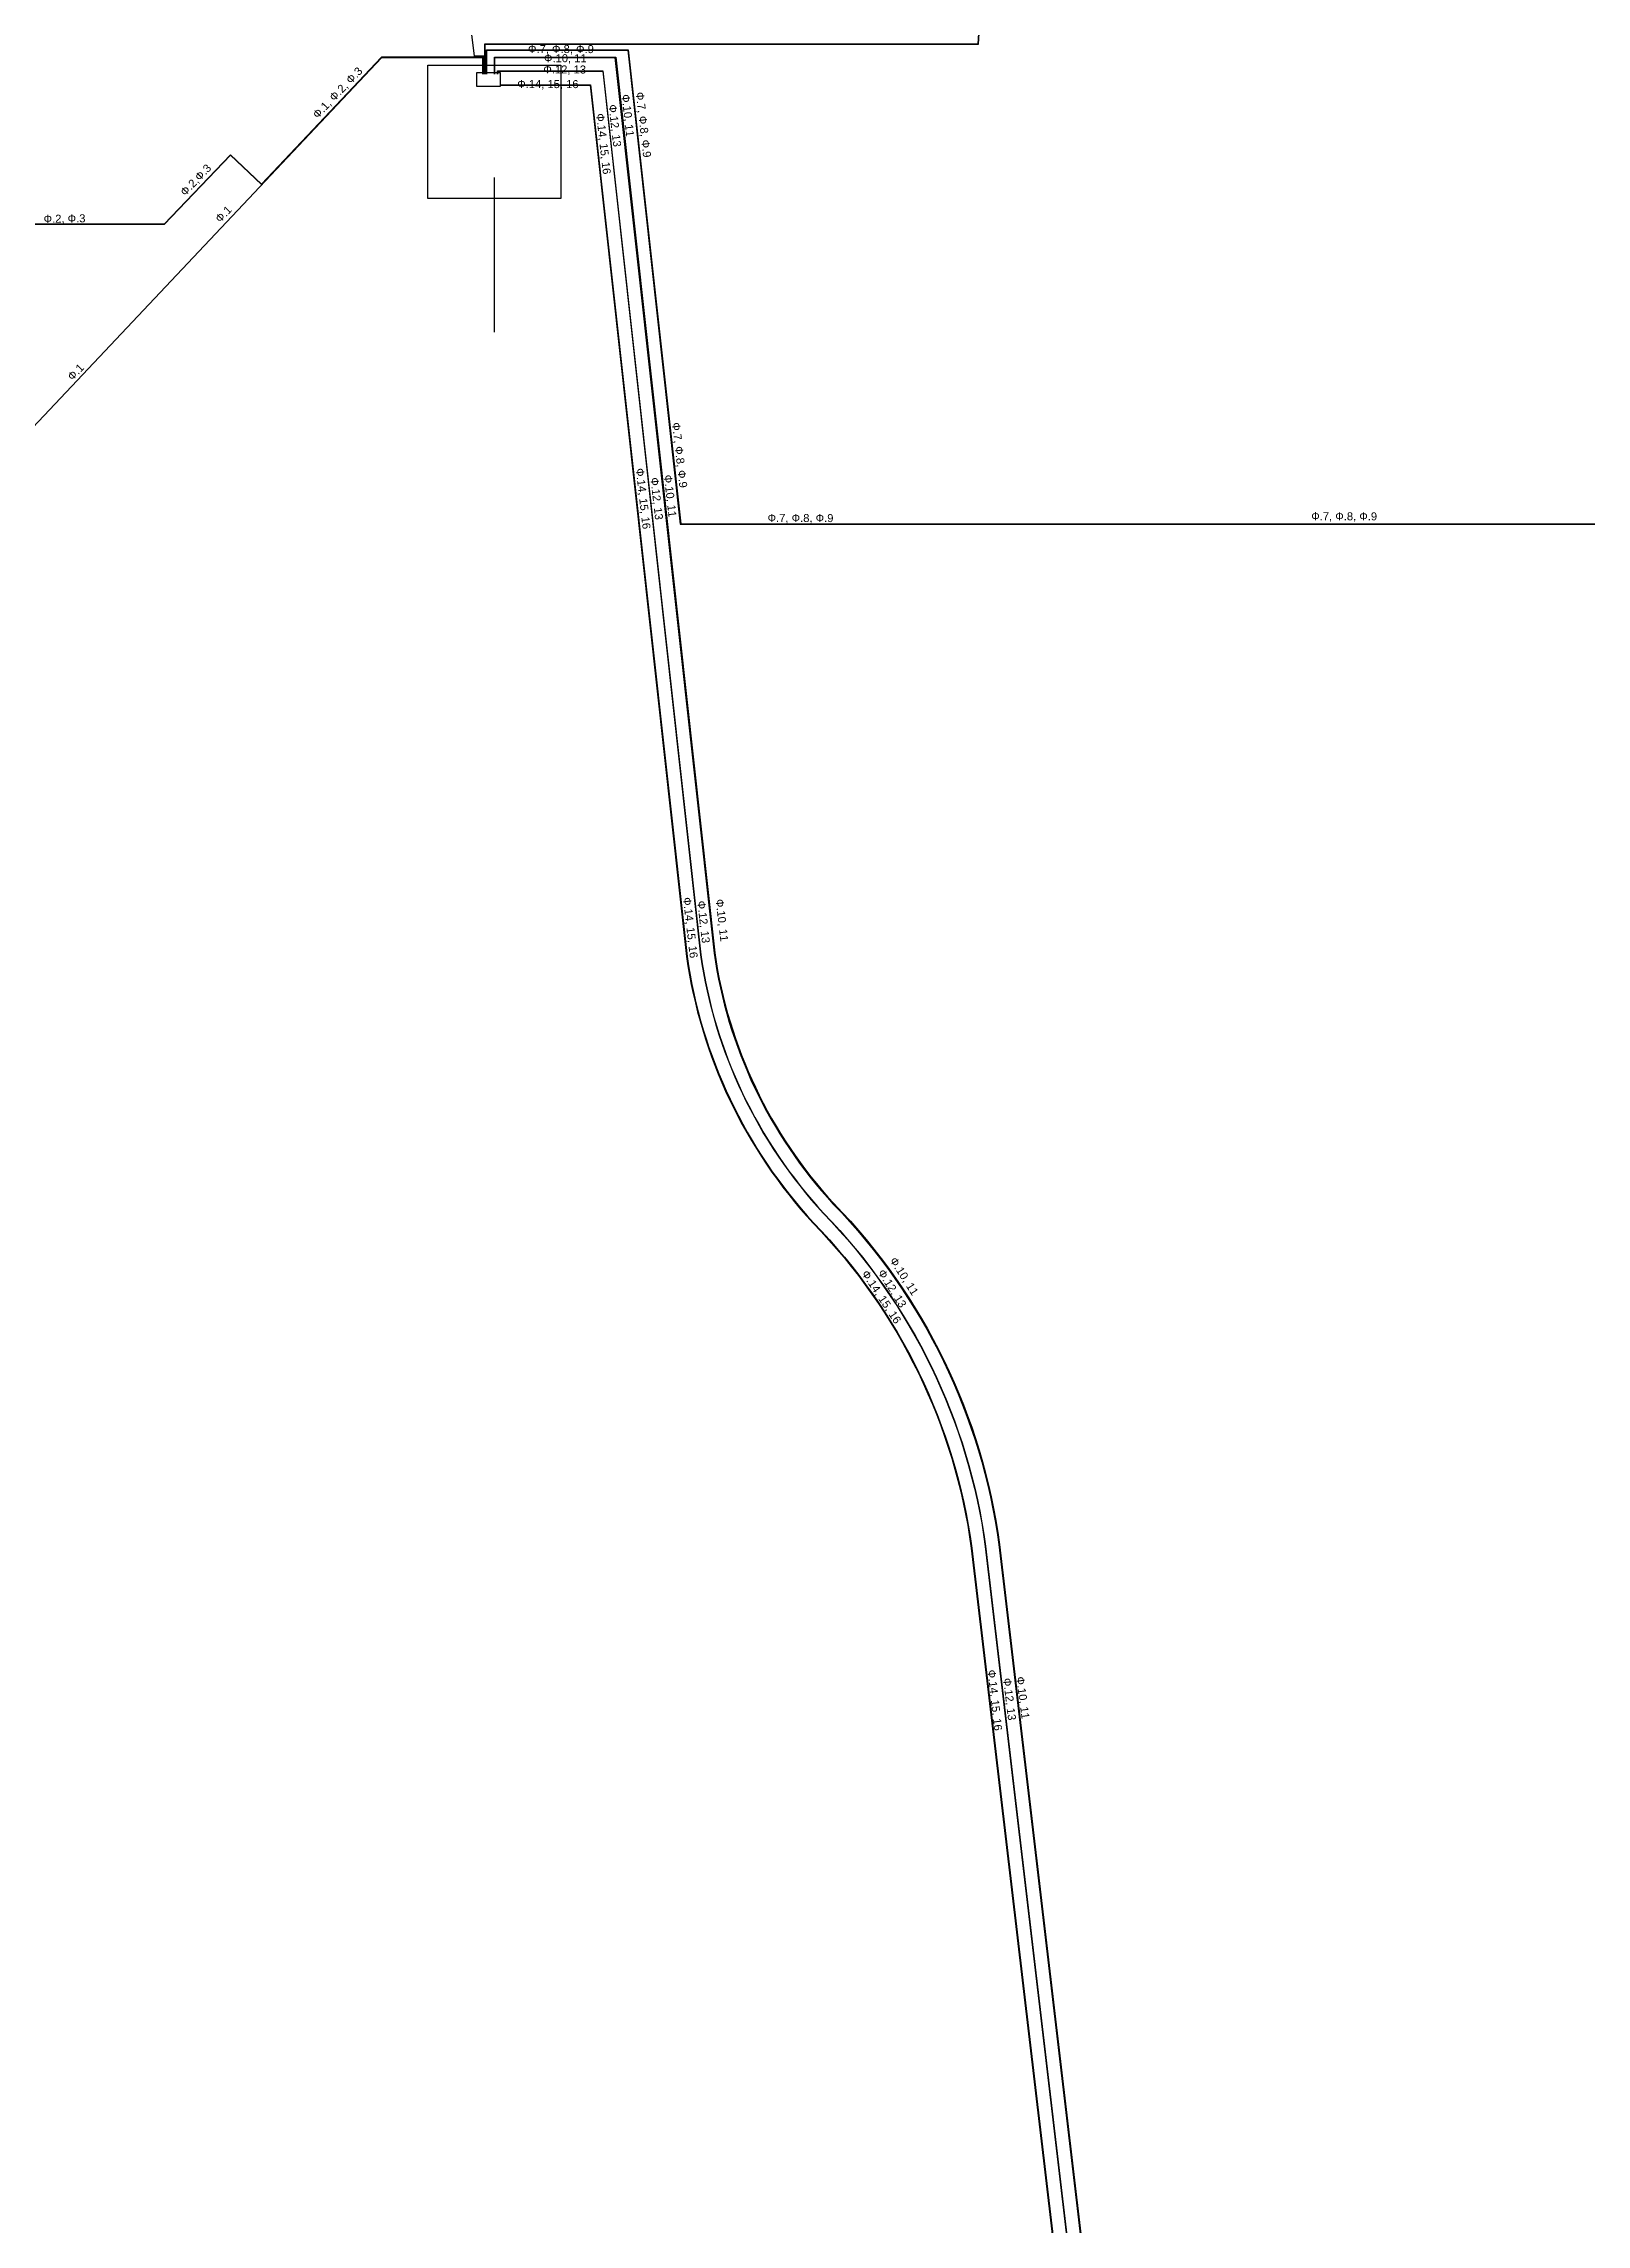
# Model space of a CAD drawing. Header units: millimetres. Extents: x 2242885 to 2245448, y 377596 to 382000.
# Drawn here: x 2243473 to 2244051, y 380353 to 381171 of the extents above; entities that cross this region are included whole.
import ezdxf

# ---------------------------------------------------------------- set-up
doc = ezdxf.new("R2010")
doc.units = ezdxf.units.MM
for name, color, linetype, lineweight in [('КТП_110_10', 150, 'Continuous', 25), ('ЛЭП_10_каб', 201, 'Continuous', 25), ('ЛЭП_110_10', 150, 'Continuous', 25), ('наименование_фидера_10_кв', 201, 'Continuous', 25)]:
    doc.layers.add(name, color=color, linetype=linetype, lineweight=lineweight)
doc.styles.get("Standard").update_dxf_attribs({"font": 'arial.ttf'})

msp = doc.modelspace()

# ---------------------------------------------------------------- linework, layer by layer
at = {"layer": 'КТП_110_10'}
for points in [[(2243616.85, 381163.15), (2243666.85, 381163.15), (2243666.85, 381113.15), (2243616.85, 381113.15)], [(2243644.16, 381160.24), (2243635.16, 381160.24), (2243635.16, 381155.24), (2243644.16, 381155.24)]]:
    msp.add_lwpolyline(points, close=True, dxfattribs=at)
at = {"layer": 'ЛЭП_10_каб'}
for points in [[(2243637.69, 381159.79), (2243637.69, 381166.06), (2243599.52, 381166.06), (2243554.57, 381118.42), (2243542.9, 381129.43), (2243518.04, 381103.42), (2243436.96, 381103.42), (2242934.66, 381562.29)], [(2243638.19, 381159.79), (2243638.19, 381166.56), (2243634.36, 381166.56), (2243602.72, 381421.19), (2243612.14, 381422.35)], [(2243637.79, 381159.79), (2243637.79, 381166.16), (2243599.48, 381166.16), (2243554.56, 381118.56), (2243542.9, 381129.57), (2243518, 381103.52), (2243437, 381103.52), (2243415.67, 381123), (2243431, 381139.78), (2243411.52, 381157.59)], [(2243637.59, 381159.79), (2243637.59, 381165.96), (2243599.57, 381165.96), (2243447.94, 381005.27)], [(2243638.89, 381159.79), (2243638.89, 381168.98), (2243692.08, 381168.98), (2243711.76, 380991.2), (2243941.09, 380991.2), (2244302.58, 380991.2), (2244417.21, 380989.13)], [(2243638.99, 381159.79), (2243638.99, 381168.88), (2243691.99, 381168.88), (2243711.67, 380991.1), (2243941.09, 380991.1), (2244097.15, 380991.1), (2244097.08, 380860.24)], [(2243639.09, 381159.79), (2243639.09, 381168.78), (2243691.9, 381168.78), (2243711.58, 380991), (2243941.09, 380991), (2244097.05, 380991), (2244096.98, 380872.49), (2244093.05, 380872.49), (2244093.05, 380839.99)]]:
    msp.add_lwpolyline(points, dxfattribs=at)
for points in [[(2243638.39, 381159.79), (2243638.39, 381171.06), (2243823.45, 381171.06, -0.310548), (2244041.04, 381458.84)], [(2243638.29, 381159.79), (2243638.29, 381171.16), (2243823.36, 381171.16, -0.15064), (2243886.75, 381347.82), (2243870.12, 381359.61), (2243841.9, 381359.61)], [(2243641.89, 381159.79), (2243641.89, 381166.16), (2243687.36, 381166.16), (2243724.54, 380830.23, 0.151646), (2243769.21, 380736.25, -0.160741), (2243831.34, 380608.4), (2243889.46, 380115.71), (2243906.35, 379940.24), (2243899.28, 379114.67), (2243899.28, 379088.38), (2243962.61, 379031.55), (2244144.43, 378910.68), (2244247.04, 378856.35), (2244492.69, 378868.8), (2244597.97, 378872.87), (2244741.98, 378867.47), (2244831.19, 378916.21), (2244926.08, 378921.04), (2244932.73, 378903.76)], [(2243641.99, 381159.79), (2243641.99, 381166.06), (2243687.07, 381166.06), (2243724.25, 380830.18, 0.151626), (2243768.98, 380736.07, -0.160763), (2243831.05, 380608.35), (2243889.17, 380115.68), (2243906.05, 379940.24), (2243898.98, 379114.67), (2243899.18, 379088.33), (2243962.55, 379031.47), (2244144.38, 378910.6), (2244247.02, 378856.25), (2244291.86, 378858.52), (2244325.6, 378827.42), (2244332.47, 378629.71), (2244338.71, 378622.26)], [(2243644.16, 381155.76), (2243677.84, 381155.76), (2243714.03, 380828.88, 0.152052), (2243761.5, 380728.99, -0.160823), (2243820.83, 380607.06), (2243878.92, 380114.59), (2243895.74, 379939.79), (2243892.31, 379539.05), (2243475.82, 379539.05)], [(2243644.16, 381155.66), (2243677.75, 381155.66), (2243713.93, 380828.87, 0.152056), (2243761.43, 380728.92, -0.160824), (2243820.73, 380607.04), (2243878.82, 380114.58), (2243895.64, 379939.79), (2243895.26, 379895.67), (2243552.09, 379895.67)], [(2243643.01, 381159.79), (2243643.01, 381161.06), (2243682.59, 381161.06), (2243719.29, 380829.55, 0.151837), (2243765.35, 380732.63, -0.160792), (2243826.09, 380607.72), (2243884.19, 380115.15), (2243901.05, 379940.02), (2243893.98, 379114.69), (2243893.98, 378076.62), (2243826.51, 378076.62)], [(2243643.11, 381159.79), (2243643.11, 381160.96), (2243682.5, 381160.96), (2243719.19, 380829.53, 0.151841), (2243765.27, 380732.57, -0.160793), (2243825.99, 380607.71), (2243884.09, 380115.14), (2243900.95, 379940.02), (2243893.88, 379114.69), (2243893.88, 378665.57), (2243739.3, 378665.47)], [(2243644.16, 381155.86), (2243677.93, 381155.86), (2243714.13, 380828.89, 0.152048), (2243761.57, 380729.06, -0.160823), (2243820.93, 380607.07), (2243879.02, 380114.6), (2243895.84, 379939.8), (2243888.78, 379114.71), (2243888.78, 379056.93), (2243823.85, 379056.93)]]:
    msp.add_lwpolyline(points, format="xyb", dxfattribs=at)
at = {"layer": 'ЛЭП_110_10'}
msp.add_lwpolyline([(2243641.84, 381121.02), (2243641.84, 381063.06)], dxfattribs=at)

# ---------------------------------------------------------------- texts
at = {"layer": 'наименование_фидера_10_кв', "char_height": 3, "attachment_point": 1}
for s, insert, rotation in [('Ф.7, Ф.8, Ф.9', (2243654.48, 381170.75), 359.88495), ('Ф.1, Ф.2, Ф.3', (2243573.41, 381144.99), 46.13604), ('Ф.12, 13', (2243660.24, 381163.08), 359.88495), ('Ф.10, 11', (2243660.48, 381167.31), 359.88495), ('Ф.14, 15, 16', (2243650.44, 381157.61), 359.88495), ('Ф.12, 13', (2243687.65, 381148.63), 276.57835), ('Ф.10, 11', (2243692.52, 381152.46), 276.57835), ('Ф.7, Ф.8, Ф.9', (2243697.87, 381153.29), 276.57835), ('Ф.14, 15, 16', (2243682.98, 381145.29), 276.57835), ('Ф.2,Ф.3', (2243523.74, 381115.94), 46.13604), ('Ф.2, Ф.3', (2243472.78, 381107.01), 0.89474), ('Ф.1', (2243536.85, 381105.96), 46.13604), ('Ф.1', (2243481.45, 381046.74), 46.13604), ('Ф.7, Ф.8, Ф.9', (2243711.45, 381029.41), 276.57835), ('Ф.14, 15, 16', (2243697.86, 381012.23), 276.57835), ('Ф.12, 13', (2243703.35, 381008.76), 276.57835), ('Ф.10, 11', (2243708.39, 381009.76), 276.57835), ('Ф.7, Ф.8, Ф.9', (2243744.34, 380994.89), 359.84373), ('Ф.7, Ф.8, Ф.9', (2243948.24, 380995.53), 359.84373), ('Ф.14, 15, 16', (2243715.56, 380851.33), 276.57835), ('Ф.12, 13', (2243720.91, 380850), 276.57835), ('Ф.10, 11', (2243727.81, 380850.66), 276.57835), ('Ф.10, 11', (2243792.51, 380716.57), 302.59423), ('Ф.14, 15, 16', (2243781.95, 380711.67), 303.55352), ('Ф.12, 13', (2243788.09, 380711.99), 302.22035), ('Ф.14, 15, 16', (2243829.8, 380561.61), 276.39489), ('Ф.12, 13', (2243835.61, 380558.54), 276.9943), ('Ф.10, 11', (2243840.54, 380559.09), 277.4933)]:
    msp.add_mtext_dynamic_manual_height_columns(s, width=36.1201, gutter_width=12.5, heights=[0], dxfattribs=dict(at, insert=insert, rotation=rotation))

doc.saveas('drawing.dxf')
